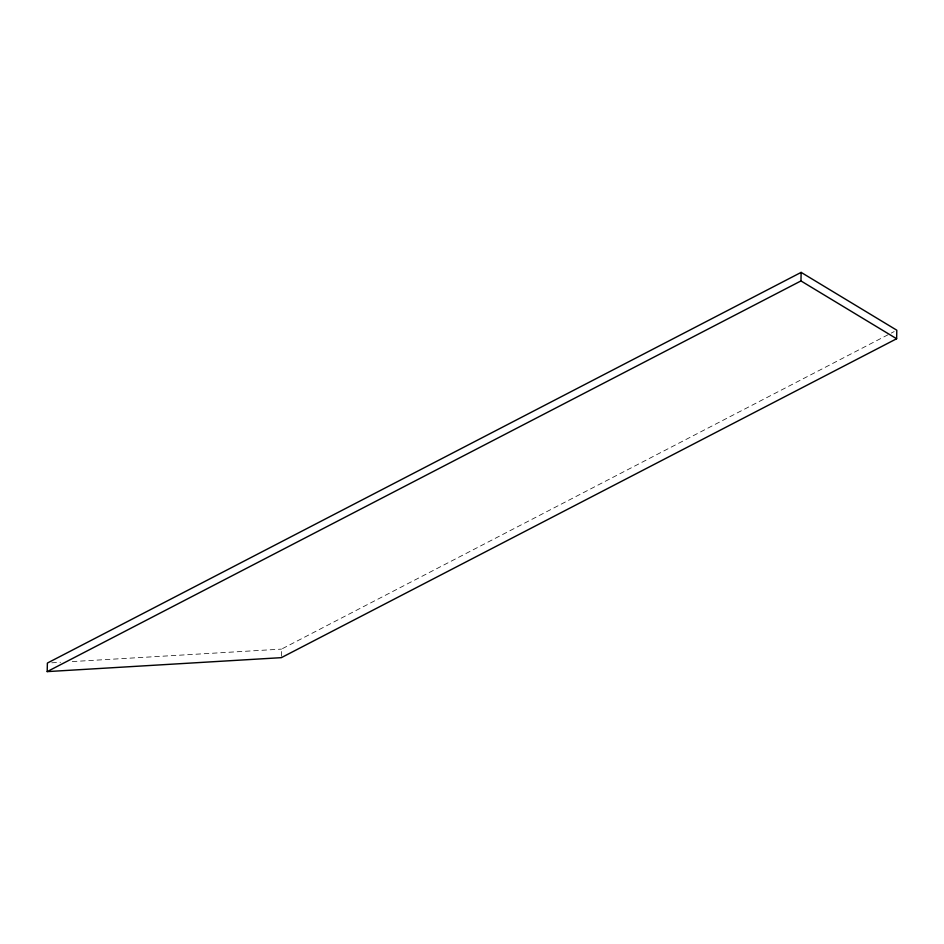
<?xml version="1.0" encoding="UTF-8"?>
<svg xmlns="http://www.w3.org/2000/svg" width="944" height="944" viewBox="0 0 944 944"><rect width="100%" height="100%" fill="white"/><g stroke="black" fill="none" stroke-linecap="round" stroke-linejoin="round"><path stroke-width="0.71" stroke-dasharray="4.72 3.54" d="M281.359 656.245L281.501 649.118L894.18 331.568M51.767 662.806L60.546 662.287M72.251 661.579L281.501 649.118"/><path stroke-width="1.42" d="M47.2 671.609L47.377 663.066L801.137 272.391L896.8 330.211L896.623 338.754L281.324 657.661L47.2 671.609L800.96 280.934L896.623 338.754M800.96 280.934L801.137 272.391"/></g></svg>
